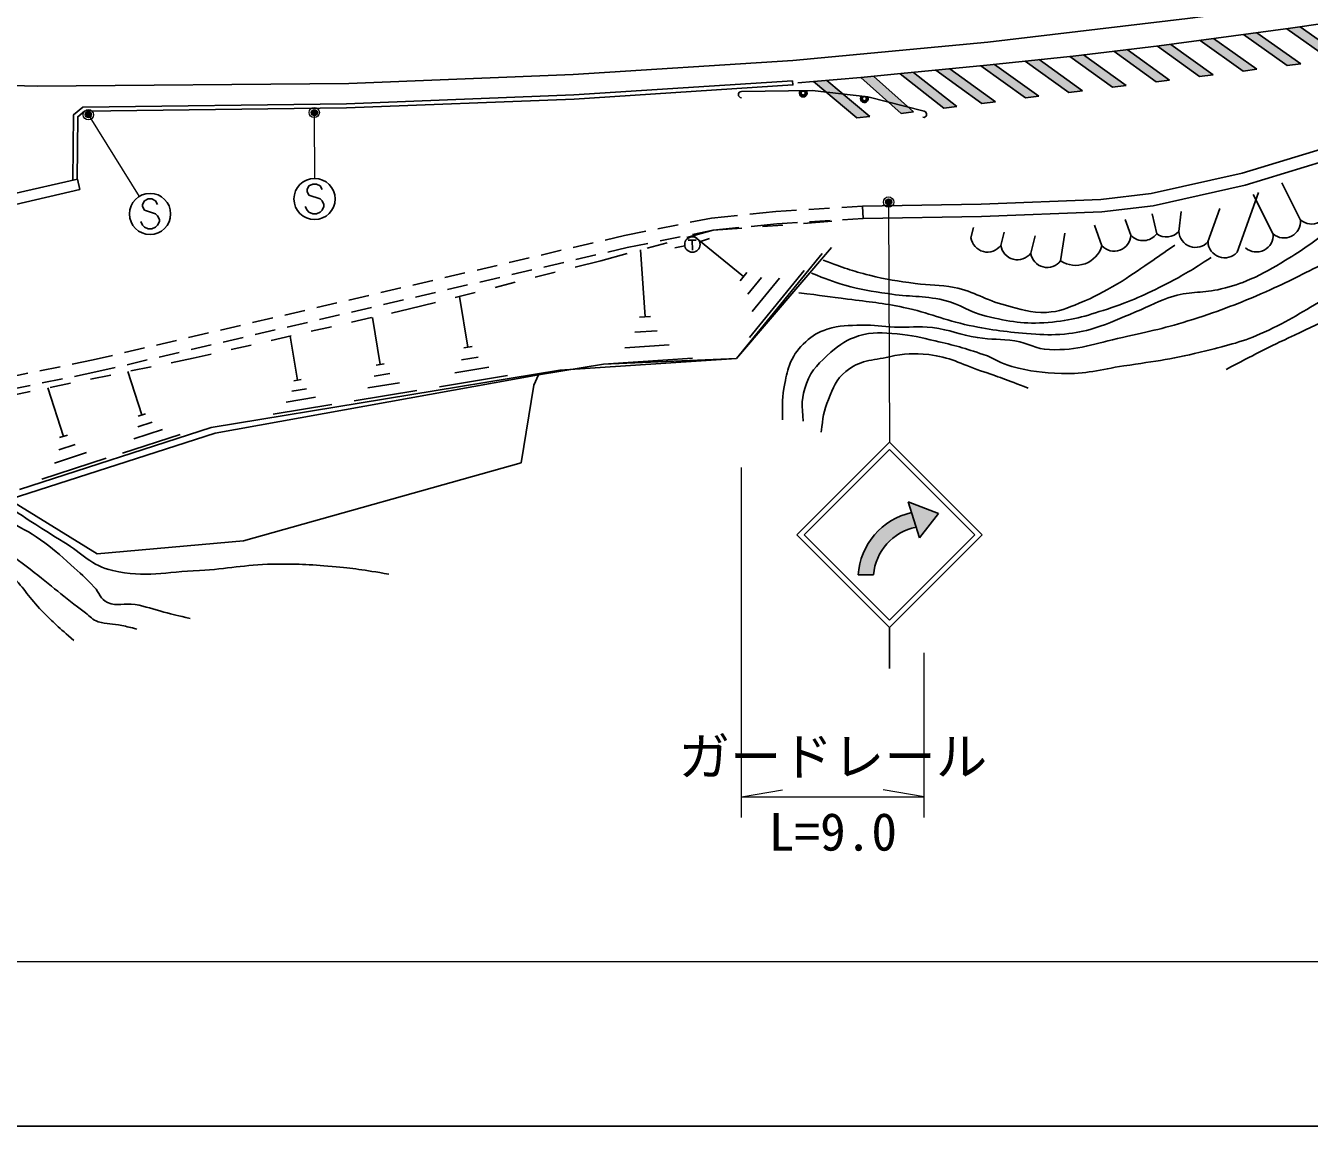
# Model space of a CAD drawing. Units: millimetres at full size, sheet at 1:1000; details may follow other scales. Extents: x 40000 to 680000, y 20000 to 380000.
# Drawn here: x 276508 to 338891, y 205000 to 258473 of the extents above; entities that cross this region are included whole.
import ezdxf
from ezdxf.enums import TextEntityAlignment as Align

# ---------------------------------------------------------------- set-up
doc = ezdxf.new("R2010")
doc.units = ezdxf.units.MM
doc.header["$LTSCALE"] = 1000
doc.header["$PDMODE"] = 32
doc.header["$PDSIZE"] = 500
for name, color, linetype, lineweight in [('M-BGD', 7, 'Continuous', 25), ('M-STR-HTXT', 7, 'Continuous', 13), ('M-STR-STRC', 7, 'Continuous', 25), ('M-TTL-BAND', 7, 'Continuous', 25)]:
    doc.layers.add(name, color=color, linetype=linetype, lineweight=lineweight)
doc.styles.add('ＭＳ ゴシック', font='')
doc.styles.get('ＭＳ ゴシック').set_extended_font_data('MS Gothic')

msp = doc.modelspace()

# ---------------------------------------------------------------- hatches: boundary and pattern name
at = {"layer": 'M-STR-HTXT'}
for points in [[(340620, 256883), (338451, 258416), (337971, 258346), (337802, 258323), (339956, 256801)], [(335681, 256271), (336345, 256353), (334236, 257844), (333580, 257756)], [(337819, 256536), (338482, 256618), (336346, 258128), (335691, 258040)], [(329327, 255484), (329984, 255565), (327913, 257058), (327410, 256999), (327248, 256982)], [(331443, 255746), (332100, 255828), (330046, 257308), (329384, 257230)], [(333559, 256008), (334216, 256090), (332168, 257566), (331586, 257488), (331518, 257480)], [(325095, 254960), (325752, 255041), (323598, 256593), (323225, 256553), (322925, 256524)], [(327211, 255222), (327868, 255303), (325759, 256823), (325088, 256752)], [(316228, 255153), (315435, 255815), (314801, 255759), (315421, 255240)], [(319390, 254517), (317708, 256019), (317096, 255961), (318440, 254762)], [(321132, 254469), (321762, 254547), (319652, 256203), (319037, 256143), (319004, 256140)], [(322979, 254697), (323635, 254779), (321419, 256376), (320741, 256310)], [(317534, 254061), (316228, 255153), (315421, 255240), (316907, 253999)], [(319650, 254285), (319390, 254517), (318440, 254762), (319057, 254211)]]:
    msp.add_hatch(color=256, dxfattribs=at).paths.add_polyline_path(points)
at = {"layer": 'M-STR-STRC'}
for points in [[(319394, 235338), (320864, 234774), (319952, 233590)], [(319394, 235338), (320864, 234774), (319952, 233590)], [(319560, 234819), (319394, 235338), (320864, 234774), (319952, 233590), (319786, 234109)], [(319560, 234819), (319560, 234819), (319786, 234109), (319786, 234109, 0.33505), (317710, 231786), (317710, 231786), (316967, 231787), (316967, 231787, -0.33299)]]:
    msp.add_hatch(color=256, dxfattribs=at).paths.add_polyline_path(points)

# ---------------------------------------------------------------- linework, layer by layer
at = {"layer": 'M-BGD'}
for p, q in [((317708, 256019), (319650, 254285)), ((279022, 251024), (279140, 250518)), ((338470, 249030), (337550, 250845)), ((335379, 247463), (336421, 250375)), ((337132, 248352), (336162, 250267)), ((314572, 249547), (315570, 249605)), ((316169, 249640), (317180, 249700)), ((317180, 249700), (317203, 249100)), ((333966, 247968), (334549, 249595)), ((308799, 248919), (309836, 249126)), ((309836, 249126), (311101, 249258)), ((311698, 249320), (312963, 249452)), ((312963, 249452), (313973, 249511)), ((314009, 248912), (313011, 248854)), ((314305, 248865), (315693, 248971)), ((315606, 249006), (314608, 248948)), ((317203, 249100), (316205, 249041)), ((330220, 248291), (329943, 249051)), ((331475, 248364), (331253, 249338)), ((332554, 248473), (332666, 249450)), ((305606, 248278), (306642, 248486)), ((307230, 248604), (308211, 248801)), ((308642, 248185), (309926, 248532)), ((309926, 248532), (308908, 248328)), ((311170, 248662), (309926, 248532)), ((309926, 248532), (311314, 248638)), ((313011, 248854), (311767, 248724)), ((312311, 248714), (313308, 248789)), ((322447, 248169), (322574, 248663)), ((323900, 247796), (324066, 248441)), ((326805, 247048), (327006, 248392)), ((328810, 247778), (328445, 248780)), ((303116, 247696), (304090, 247924)), ((304674, 248060), (305606, 248278)), ((305733, 247692), (304802, 247474)), ((306751, 247896), (305733, 247692)), ((306711, 247662), (307677, 247923)), ((308320, 248210), (307339, 248014)), ((308540, 247771), (308049, 247679)), ((308709, 248045), (309099, 248055)), ((308904, 248050), (308915, 247570)), ((311396, 246280), (308960, 248271)), ((309262, 247965), (309734, 248132)), ((325352, 247422), (325568, 248260)), ((300000, 246966), (300974, 247194)), ((301558, 247331), (302532, 247559)), ((303205, 246736), (304462, 247053)), ((304218, 247337), (303244, 247109)), ((304462, 247053), (305746, 247401)), ((306608, 244333), (306394, 247576)), ((315223, 247411), (311048, 242304)), ((296885, 246237), (297858, 246465)), ((298443, 246601), (299416, 246829)), ((301102, 246608), (300128, 246380)), ((301266, 246248), (302236, 246492)), ((302660, 246973), (301686, 246745)), ((311562, 246483), (311230, 246077)), ((314347, 246576), (311692, 243328)), ((295327, 245872), (296300, 246100)), ((297986, 245878), (297013, 245650)), ((299544, 246243), (298571, 246015)), ((299326, 245759), (300296, 246004)), ((312269, 246243), (311605, 245431)), ((313142, 246206), (311814, 244583)), ((292211, 245142), (293185, 245370)), ((293769, 245507), (294743, 245735)), ((296428, 245514), (295455, 245286)), ((297387, 245271), (298357, 245515)), ((298002, 242849), (297594, 245323)), ((289095, 244413), (290069, 244641)), ((290653, 244778), (291627, 245006)), ((293313, 244784), (292339, 244556)), ((294871, 245149), (293897, 244921)), ((294290, 244512), (295161, 244710)), ((295161, 244710), (296417, 245027)), ((287537, 244048), (288511, 244276)), ((290197, 244055), (289223, 243827)), ((291755, 244419), (290781, 244191)), ((292340, 244068), (293315, 244290)), ((293738, 242016), (293361, 244300)), ((306878, 244351), (306337, 244315)), ((284422, 243319), (285395, 243547)), ((285980, 243684), (286953, 243911)), ((287081, 243325), (286108, 243097)), ((288639, 243690), (287665, 243462)), ((288440, 243179), (289415, 243402)), ((289721, 241253), (289368, 243391)), ((290390, 243624), (291365, 243846)), ((307195, 243648), (306114, 243577)), ((281306, 242589), (282280, 242817)), ((282864, 242954), (283837, 243182)), ((285523, 242960), (284550, 242733)), ((286490, 242735), (287465, 242957)), ((298209, 242883), (297796, 242815)), ((307783, 242963), (305621, 242821)), ((278765, 242025), (279790, 242234)), ((279790, 242234), (280722, 242453)), ((282408, 242231), (281434, 242003)), ((283965, 242596), (282992, 242368)), ((283581, 242098), (284645, 242315)), ((284645, 242315), (285515, 242513)), ((298506, 242367), (297681, 242231)), ((311048, 242304), (302472, 241739)), ((308912, 242313), (304588, 242029)), ((275630, 241383), (276610, 241583)), ((277197, 241704), (278177, 241904)), ((279919, 241648), (278884, 241437)), ((279662, 241297), (280642, 241498)), ((280850, 241866), (279919, 241648)), ((282158, 239566), (281480, 241669)), ((281621, 241698), (282601, 241898)), ((302472, 241739), (285521, 238944)), ((294202, 241571), (293441, 241445)), ((293928, 242047), (293547, 241984)), ((299924, 241471), (296625, 240927)), ((299009, 241885), (297359, 241613)), ((276729, 240995), (275749, 240795)), ((278296, 241316), (277317, 241116)), ((278348, 238522), (277590, 240874)), ((277702, 240897), (278682, 241097)), ((290156, 240837), (289443, 240719)), ((289899, 241282), (289543, 241224)), ((294667, 241126), (293144, 240875)), ((275658, 240480), (276722, 240697)), ((290590, 240420), (289165, 240185)), ((295512, 240744), (292466, 240241)), ((282333, 239622), (281982, 239509)), ((291381, 240063), (288531, 239593)), ((285521, 238944), (276206, 235942)), ((282659, 239211), (281958, 238985)), ((278544, 238585), (278152, 238458)), ((284012, 238615), (281207, 237712)), ((283160, 238857), (281758, 238405)), ((279469, 237729), (277901, 237223)), ((278909, 238125), (278124, 237872)), ((280422, 237459), (277285, 236448))]:
    msp.add_line(p, q, dxfattribs=at)
for points in [[(278806, 250974), (278838, 254143), (279291, 254522), (292096, 254682), (303149, 255106), (313778, 255797)], [(279007, 251021), (279037, 254049), (279365, 254323), (292101, 254482), (303159, 254906), (313791, 255597), (313778, 255797)], [(328754, 250036), (331203, 250315), (335625, 251311), (340372, 252750), (345271, 254350), (349907, 255453), (353725, 255836), (357605, 255809)], [(357587, 255209), (353753, 255236), (350007, 254860), (345434, 253772), (340552, 252177), (335779, 250731), (331303, 249722), (328800, 249437), (322960, 249197), (317203, 249100)], [(279022, 251024), (275905, 250299), (270388, 249244), (268069, 248863), (264052, 248510), (260029, 248420), (258034, 248403), (248039, 248765), (244052, 249182), (240121, 249844), (236192, 250617), (232338, 251615), (228506, 252823)], [(228350, 252327), (232194, 251115), (236077, 250110), (240028, 249333), (243982, 248666), (248003, 248246), (258027, 247882), (260037, 247900), (264080, 247990), (268134, 248346), (270479, 248732), (276013, 249790), (279140, 250518)], [(317180, 249700), (322943, 249796), (328754, 250036)], [(301430, 241512), (304588, 242029), (311048, 242304), (315677, 247700)]]:
    msp.add_lwpolyline(points, dxfattribs=at)
msp.add_lwpolyline([(301430, 241512), (285710, 238678), (275713, 235459), (279990, 232820), (287095, 233438), (300584, 237236), (301197, 241008)], close=True, dxfattribs=at)
msp.add_circle((308909, 247840), 375, dxfattribs=at)
for centre, radius, start, end in [((338998, 249648), 812, 229.50373, 4.264), ((337660, 248970), 812, 229.50373, 4.264), ((329408, 248328), 812, 222.62805, 357.38832), ((330818, 248841), 812, 222.62805, 323.9865), ((331953, 249020), 812, 233.91732, 317.68925), ((333366, 248515), 812, 182.92898, 317.68925), ((336322, 248291), 812, 229.50373, 4.264), ((323251, 248285), 812, 188.18679, 322.94706), ((324704, 247911), 812, 188.18679, 322.94706), ((327538, 248153), 1326, 236.45556, 343.56082), ((334778, 248010), 812, 182.92898, 317.68925), ((326157, 247537), 812, 188.18679, 322.94706)]:
    msp.add_arc(centre, radius, start, end, dxfattribs=at)
for points, knots in [([(345968, 249663), (344779, 249254), (344448, 249125), (343490, 248738), (341957, 248118), (341149, 247652), (339657, 246939), (338529, 246401), (337922, 246047), (336776, 245548), (335415, 244955), (334636, 244654), (333222, 244201), (331916, 243782), (331159, 243626), (329819, 243331), (328442, 243028), (327668, 242685), (326258, 242735), (325582, 242759), (325247, 243053), (324579, 243159), (323876, 243270), (323468, 243210), (322764, 243316), (321898, 243447), (321446, 243703), (320576, 243804), (319861, 243887), (319453, 243805), (318735, 243832), (318111, 243856), (317763, 243952), (317140, 243925), (316479, 243895), (316083, 243936), (315457, 243722), (315012, 243569), (314758, 243438), (314417, 243114), (314068, 242781), (313881, 242561), (313683, 242122), (313510, 241740), (313483, 241497), (313399, 241086), (313262, 240412), (313287, 240135), (313290, 239328)], [0, 0, 0, 0, 1, 1, 1, 2, 2, 2, 3, 3, 3, 4, 4, 4, 5, 5, 5, 6, 6, 6, 7, 7, 7, 8, 8, 8, 9, 9, 9, 10, 10, 10, 11, 11, 11, 12, 12, 12, 13, 13, 13, 14, 14, 14, 15, 15, 15, 16, 16, 16, 16]), ([(314295, 239251), (314224, 240011), (314195, 240414), (314449, 241086), (314717, 241793), (315082, 242103), (315644, 242608), (316097, 243015), (316409, 243213), (316989, 243397), (317686, 243618), (318129, 243555), (318857, 243497), (319592, 243438), (319994, 243319), (320714, 243157), (321638, 242948), (322150, 242800), (323048, 242499), (323605, 242312), (323866, 242065), (324434, 241914), (325356, 241669), (325901, 241615), (326855, 241580), (328044, 241535), (328703, 241765), (329880, 241944), (331444, 242183), (332332, 242277), (333863, 242675), (334988, 242967), (335640, 243098), (336698, 243581), (337937, 244146), (338565, 244595), (339752, 245264), (340511, 245692), (340882, 246038), (341685, 246374), (342547, 246735), (343080, 246802), (343987, 247027), (345572, 247421), (346519, 247408), (348078, 247896), (349473, 248333), (350109, 249020), (351540, 249316), (352549, 249525), (353145, 249409), (354170, 249519), (354756, 249582), (354949, 249603), (355670, 249700)], [0, 0, 0, 0, 1, 1, 1, 2, 2, 2, 3, 3, 3, 4, 4, 4, 5, 5, 5, 6, 6, 6, 7, 7, 7, 8, 8, 8, 9, 9, 9, 10, 10, 10, 11, 11, 11, 12, 12, 12, 13, 13, 13, 14, 14, 14, 15, 15, 15, 16, 16, 16, 17, 17, 17, 18, 18, 18, 18]), ([(314080, 245498), (315232, 245356), (315528, 245318), (316455, 245191), (317520, 245044), (318125, 245011), (319176, 244789), (320439, 244521), (321100, 244178), (322363, 243911), (323522, 243666), (324187, 243595), (325369, 243506), (326001, 243459), (326360, 243436), (326991, 243491), (327567, 243542), (327888, 243613), (328442, 243778), (329245, 244017), (329661, 244248), (330438, 244563), (331167, 244858), (331546, 245107), (332300, 245332), (333174, 245592), (333724, 245462), (334608, 245684), (335173, 245826), (335490, 245920), (336024, 246152), (336720, 246454), (337080, 246687), (337732, 247075), (338632, 247611), (338923, 247847), (339936, 248603)], [0, 0, 0, 0, 1, 1, 1, 2, 2, 2, 3, 3, 3, 4, 4, 4, 5, 5, 5, 6, 6, 6, 7, 7, 7, 8, 8, 8, 9, 9, 9, 10, 10, 10, 11, 11, 11, 12, 12, 12, 12]), ([(315260, 247079), (316301, 246692), (316619, 246572), (317519, 246349), (318374, 246137), (318866, 246068), (319739, 245948), (320473, 245848), (320900, 245907), (321627, 245758), (322639, 245552), (323124, 245146), (324125, 244890), (324890, 244695), (325328, 244508), (326116, 244546), (326759, 244577), (327107, 244748), (327705, 244988), (328462, 245292), (328862, 245525), (329567, 245936), (330193, 246301), (330514, 246553), (331114, 246958), (331599, 247285), (331752, 247390), (332349, 247803)], [0, 0, 0, 0, 1, 1, 1, 2, 2, 2, 3, 3, 3, 4, 4, 4, 5, 5, 5, 6, 6, 6, 7, 7, 7, 8, 8, 8, 9, 9, 9, 9]), ([(334118, 247209), (333146, 246578), (332844, 246397), (331987, 245950), (330891, 245377), (330248, 245098), (329075, 244708), (327983, 244345), (327349, 244148), (326203, 244055), (325023, 243960), (324342, 244101), (323187, 244360), (322344, 244549), (321961, 244954), (321117, 245140), (320076, 245369), (319459, 245288), (318406, 245454), (317587, 245583), (317120, 245639), (316324, 245871), (315675, 246059), (315441, 246147), (314695, 246454)], [0, 0, 0, 0, 1, 1, 1, 2, 2, 2, 3, 3, 3, 4, 4, 4, 5, 5, 5, 6, 6, 6, 7, 7, 7, 8, 8, 8, 8]), ([(354146, 247271), (353019, 247325), (352668, 247332), (351724, 247271), (350609, 247200), (349994, 247043), (348894, 246846), (347374, 246575), (346514, 246447), (345024, 246046), (343815, 245721), (343134, 245540), (341965, 245092), (340338, 244470), (339450, 244058), (337879, 243305), (336683, 242732), (336287, 242532), (334849, 241771)], [0, 0, 0, 0, 1, 1, 1, 2, 2, 2, 3, 3, 3, 4, 4, 4, 5, 5, 5, 6, 6, 6, 6]), ([(325229, 240862), (324124, 241286), (323826, 241400), (322914, 241710), (321939, 242041), (321420, 242379), (320397, 242492), (319655, 242574), (319218, 242548), (318489, 242388), (317633, 242199), (317038, 242230), (316362, 241672), (315883, 241275), (315759, 240893), (315523, 240318), (315282, 239730), (315252, 239444), (315172, 238731)], [0, 0, 0, 0, 1, 1, 1, 2, 2, 2, 3, 3, 3, 4, 4, 4, 5, 5, 5, 6, 6, 6, 6]), ([(275460, 235249), (276839, 234333), (277206, 234083), (278357, 233385), (279276, 232828), (279690, 232247), (280737, 232002), (282341, 231627), (283308, 231934), (284954, 232009), (286346, 232073), (287115, 232285), (288508, 232312), (289639, 232334), (290276, 232302), (291403, 232202), (292486, 232106), (292864, 232044), (294162, 231825)], [0, 0, 0, 0, 1, 1, 1, 2, 2, 2, 3, 3, 3, 4, 4, 4, 5, 5, 5, 6, 6, 6, 6]), ([(284502, 229670), (283877, 229820), (283717, 229859), (283215, 229985), (282670, 230123), (282376, 230254), (281822, 230349), (281307, 230438), (280963, 230232), (280487, 230448), (280134, 230608), (280106, 230918), (279839, 231199), (279416, 231644), (279164, 231879), (278706, 232287), (278149, 232785), (277835, 233066), (277224, 233495), (276644, 233902), (276282, 234077), (275654, 234406), (275293, 234596), (275171, 234660), (274719, 234875)], [0, 0, 0, 0, 1, 1, 1, 2, 2, 2, 3, 3, 3, 4, 4, 4, 5, 5, 5, 6, 6, 6, 7, 7, 7, 8, 8, 8, 8]), ([(278853, 228606), (278094, 229258), (277870, 229453), (277293, 230051), (276692, 230673), (276450, 231108), (275853, 231733), (275279, 232333), (274913, 232625), (274282, 233165), (273880, 233509), (273745, 233621), (273238, 234028)], [0, 0, 0, 0, 1, 1, 1, 2, 2, 2, 3, 3, 3, 4, 4, 4, 4]), ([(273807, 234233), (275228, 233197), (275600, 232927), (276729, 232061), (277787, 231250), (278335, 230738), (279409, 229947), (279647, 229772), (279747, 229601), (280030, 229515), (280464, 229383), (280733, 229423), (281178, 229331), (281468, 229272), (281566, 229250), (281916, 229161)], [0, 0, 0, 0, 1, 1, 1, 2, 2, 2, 3, 3, 3, 4, 4, 4, 5, 5, 5, 5])]:
    msp.add_open_spline(points, degree=3, knots=knots, dxfattribs=at)
at = {"layer": 'M-STR-HTXT'}
for p, q in [((279632, 254021), (282024, 250175)), ((290533, 254104), (290542, 251054)), ((318446, 249754), (318487, 238241)), ((311293, 220000), (311293, 237000)), ((320180, 220000), (320180, 228000)), ((311293, 221000), (313293, 221350)), ((311293, 221000), (320180, 221000)), ((320180, 221000), (318180, 221350)), ((268862, 213000), (447992, 213000))]:
    msp.add_line(p, q, dxfattribs=at)
for centre, radius in [((279553, 254148), 150), ((279553, 254148), 120), ((279553, 254148), 90), ((279553, 254148), 60), ((279553, 254148), 30), ((279553, 254148), 20), ((290532, 254254), 150), ((290532, 254254), 120), ((290532, 254254), 90), ((290532, 254254), 60), ((290532, 254254), 30), ((290532, 254254), 20), ((318445, 249904), 150), ((318445, 249904), 120), ((318445, 249904), 90), ((318445, 249904), 60), ((318445, 249904), 30), ((318445, 249904), 20)]:
    msp.add_circle(centre, radius, dxfattribs=at)
for p in [(279553, 254148), (290532, 254254), (318445, 249904)]:
    msp.add_point(p, dxfattribs=at)
at = {"layer": 'M-STR-STRC'}
for p, q in [((339956, 256801), (337802, 258323)), ((340620, 256883), (338451, 258416)), ((335681, 256271), (333580, 257756)), ((336345, 256353), (334236, 257844)), ((337819, 256536), (335691, 258040)), ((338482, 256618), (336346, 258128)), ((329984, 255565), (327913, 257058)), ((331443, 255746), (329384, 257230)), ((332100, 255828), (330046, 257308)), ((333559, 256008), (331518, 257480)), ((332168, 257566), (334216, 256090)), ((325095, 254960), (322925, 256524)), ((325752, 255041), (323598, 256593)), ((327211, 255222), (325088, 256752)), ((327868, 255303), (325759, 256823)), ((329327, 255484), (327248, 256982)), ((338482, 256618), (337819, 256536)), ((315435, 255815), (317534, 254061)), ((317096, 255961), (319057, 254211)), ((321132, 254469), (319004, 256140)), ((319652, 256203), (321762, 254547)), ((322979, 254697), (320741, 256310)), ((323635, 254779), (321419, 256376)), ((332100, 255828), (331443, 255746)), ((334216, 256090), (333559, 256008)), ((336345, 256353), (335681, 256271)), ((314801, 255759), (316907, 253999)), ((327868, 255303), (327211, 255222)), ((329984, 255565), (329327, 255484)), ((321762, 254547), (321132, 254469)), ((323635, 254779), (322979, 254697)), ((325752, 255041), (325095, 254960)), ((317534, 254061), (316907, 253999)), ((319650, 254285), (319057, 254211)), ((290273, 250689), (290182, 250508)), ((290182, 250508), (290182, 250417)), ((290182, 250417), (290273, 250235)), ((290455, 250780), (290273, 250689)), ((290273, 250235), (290818, 250053)), ((290636, 250780), (290455, 250780)), ((290818, 250689), (290636, 250780)), ((290909, 250508), (290818, 250689)), ((282279, 249964), (282188, 249782)), ((282188, 249782), (282188, 249691)), ((282188, 249691), (282279, 249509)), ((282461, 250055), (282279, 249964)), ((282642, 250055), (282461, 250055)), ((282824, 249964), (282642, 250055)), ((282915, 249782), (282824, 249964)), ((290182, 249508), (290091, 249689)), ((290818, 250053), (290909, 249962)), ((290909, 249962), (291000, 249780)), ((291000, 249689), (290909, 249508)), ((291000, 249780), (291000, 249689)), ((282188, 248782), (282097, 248964)), ((282279, 249509), (282824, 249327)), ((282824, 249327), (282915, 249236)), ((282915, 249236), (283006, 249055)), ((283006, 248964), (282915, 248782)), ((283006, 249055), (283006, 248964)), ((290273, 249417), (290182, 249508)), ((290455, 249326), (290273, 249417)), ((290636, 249326), (290455, 249326)), ((290818, 249417), (290636, 249326)), ((290909, 249508), (290818, 249417)), ((282279, 248691), (282188, 248782)), ((282461, 248600), (282279, 248691)), ((282642, 248600), (282461, 248600)), ((282824, 248691), (282642, 248600)), ((282915, 248782), (282824, 248691)), ((313987, 233741), (318487, 238241)), ((314341, 233741), (318487, 237887)), ((322987, 233740), (318487, 238241)), ((322634, 233740), (318487, 237887)), ((319952, 233590), (319394, 235338)), ((319394, 235338), (320864, 234774)), ((320864, 234774), (319952, 233590)), ((313987, 233741), (318487, 229240)), ((314341, 233741), (318487, 229594)), ((318487, 229594), (322634, 233740)), ((318487, 229240), (322987, 233740)), ((316967, 231787), (317710, 231786)), ((318487, 229240), (318487, 227240))]:
    msp.add_line(p, q, dxfattribs=at)
for points in [[(170643, 271154), (174211, 270168), (182190, 268031), (190361, 266040), (199804, 263994), (211685, 261686), (222692, 259923), (233167, 258513), (244959, 257218), (256754, 256324), (267864, 255782), (277061, 255527), (292210, 255664), (303120, 256106), (313793, 256777), (323260, 257678), (332971, 258820), (340333, 259777)], [(314039, 255696), (314801, 255759), (317096, 255961), (319037, 256143), (323225, 256553), (327410, 256999), (331586, 257488), (337971, 258346), (346169, 259539), (356517, 261231), (368782, 263462), (371347, 263944)], [(311293, 255272), (314722, 255317), (317433, 255021), (320180, 254313)]]:
    msp.add_lwpolyline(points, dxfattribs=at)
for centre, radius in [((314294, 255199), 100), ((317266, 254926), 112), ((317266, 254926), 100), ((290546, 250053), 1000), ((282552, 249327), 1000)]:
    msp.add_circle(centre, radius, dxfattribs=at)
for centre, radius, start, end in [((311295, 255122), 150, 90.74062, 270.74062), ((314294, 255199), 188, 143.87073, 37.61052), ((314294, 255199), 150, 132.15025, 49.331), ((314294, 255199), 112, 90.74065, 90.7406), ((317266, 254926), 188, 136.91741, 30.6572), ((317266, 254926), 150, 125.19693, 42.37768), ((320143, 254168), 150, 255.53962, 75.53962), ((320287, 231572), 3327, 102.62812, 176.29677), ((320287, 231572), 2586, 101.16557, 175.26003)]:
    msp.add_arc(centre, radius, start, end, dxfattribs=at)
at = {"layer": 'M-TTL-BAND'}
msp.add_line((40000, 205000), (579000, 205000), dxfattribs=at)

# ---------------------------------------------------------------- texts
at = {"layer": 'M-STR-HTXT', "style": 'ＭＳ ゴシック'}
for s, p in [('ガードレール', (315737, 221500)), ('L=9.0', (315737, 217845))]:
    msp.add_text(s, height=1833, dxfattribs=at).set_placement(p, align=Align.BOTTOM_CENTER)

doc.saveas('drawing.dxf')
